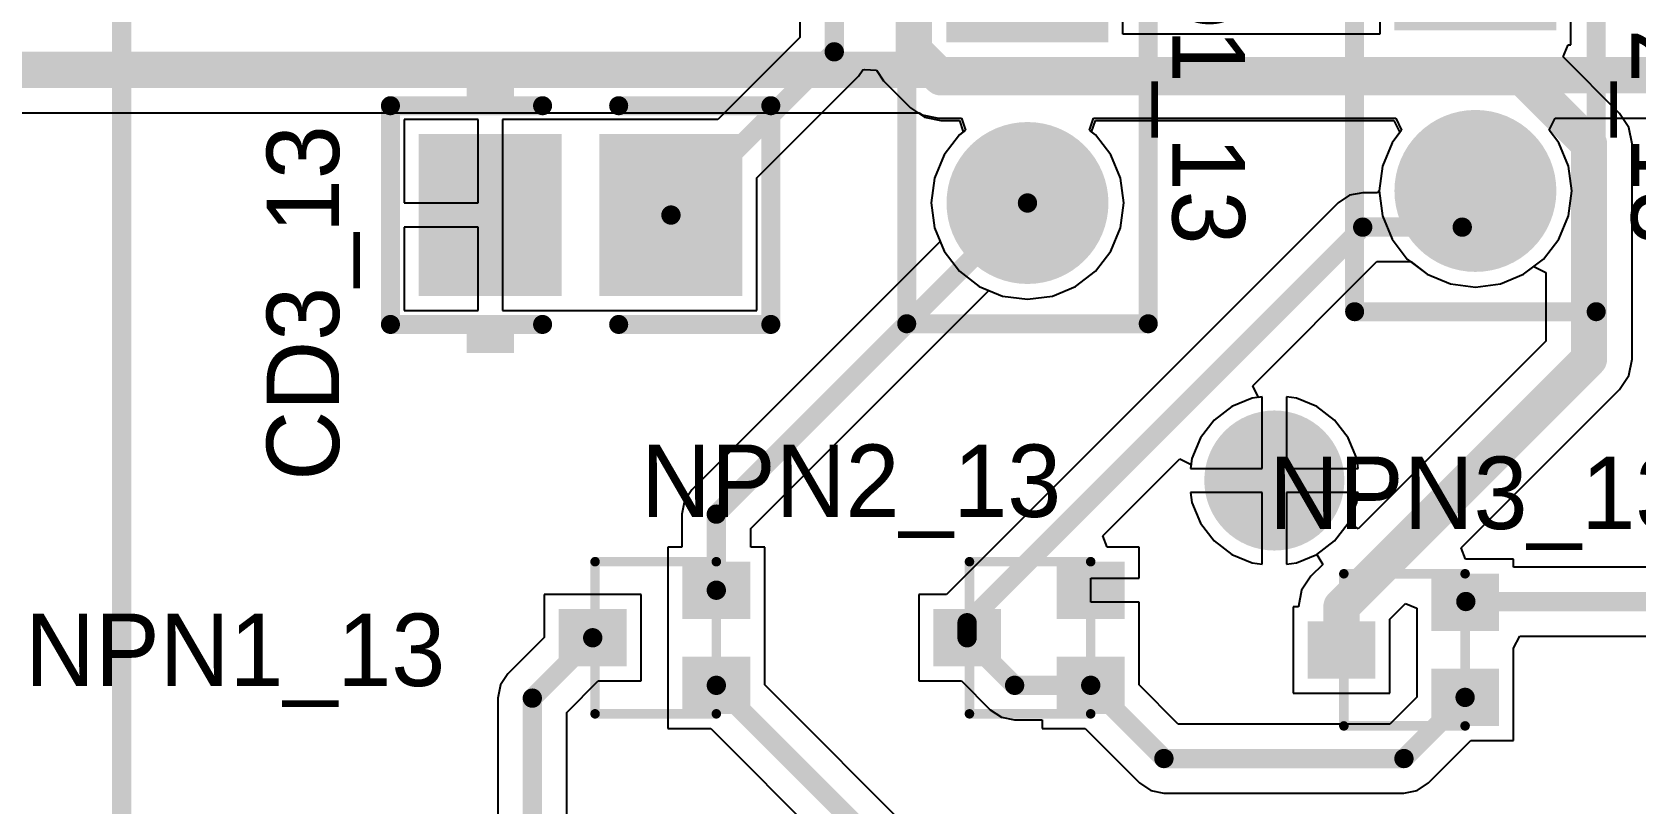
# Model space of a CAD drawing. Header units: millimetres. Extents: x 0.67 to 7.75, y 0.64 to 6.06.
# Drawn here: x 3.991 to 4.655, y 4.871 to 5.191 of the extents above; entities that cross this region are included whole.
import ezdxf

# ---------------------------------------------------------------- set-up
doc = ezdxf.new("R2010")
doc.units = ezdxf.units.MM
doc.header["$MEASUREMENT"] = 0
for name, color, linetype in [('BottomLayer', 5, 'Continuous'), ('BottomSolder', 6, 'Continuous'), ('MultiLayer', 9, 'Continuous'), ('PadHoleLayer', 156, 'Continuous'), ('TopLayer', 1, 'Continuous'), ('TopOverlay', 2, 'Continuous'), ('TopPaste', 8, 'Continuous'), ('TopSolder', 216, 'Continuous'), ('ViaHoleLayer', 16, 'Continuous')]:
    doc.layers.add(name, color=color, linetype=linetype)

# ---------------------------------------------------------------- blocks, each defined once
blk = doc.blocks.new('MMBT3904T_339')
at = {"layer": 'TopLayer'}
for points in [[(0.00787, -0.01004), (0.00787, 0.01004), (-0.00787, -0.01004), (-0.00787, 0.01004)], [(-0.01181, -0.06122), (-0.01181, -0.04114), (-0.02756, -0.06122), (-0.02756, -0.04114)], [(0.02756, -0.06122), (0.02756, -0.04114), (0.01181, -0.06122), (0.01181, -0.04114)]]:
    blk.add_solid(points, dxfattribs=at)
at = {"layer": 'TopOverlay', "const_width": 0.00394}
for points in [[(-0.0315, -0.00098), (0.0315, -0.00098)], [(-0.0315, -0.00098), (-0.0315, -0.05118)], [(0.0315, -0.00098), (0.0315, -0.05118)], [(-0.0315, -0.05118), (0.0315, -0.05118)]]:
    blk.add_lwpolyline(points, dxfattribs=at)
at = {"layer": 'TopOverlay', "const_width": 0.00197}
for points in [[(-0.03248, -0.00098, 1), (-0.03051, -0.00098, 1)], [(-0.03248, -0.00098, 1), (-0.03051, -0.00098, 1)], [(0.03051, -0.00098, 1), (0.03248, -0.00098, 1)], [(0.03051, -0.00098, 1), (0.03248, -0.00098, 1)], [(-0.03248, -0.05118, 1), (-0.03051, -0.05118, 1)], [(-0.03248, -0.05118, 1), (-0.03051, -0.05118, 1)], [(0.03051, -0.05118, 1), (0.03248, -0.05118, 1)], [(0.03051, -0.05118, 1), (0.03248, -0.05118, 1)]]:
    blk.add_lwpolyline(points, format="xyb", close=True, dxfattribs=at)
at = {"layer": 'TopPaste'}
for points in [[(0.00787, -0.01004), (0.00787, 0.01004), (-0.00787, -0.01004), (-0.00787, 0.01004)], [(-0.01181, -0.06122), (-0.01181, -0.04114), (-0.02756, -0.06122), (-0.02756, -0.04114)], [(0.02756, -0.06122), (0.02756, -0.04114), (0.01181, -0.06122), (0.01181, -0.04114)]]:
    blk.add_solid(points, dxfattribs=at)
at = {"layer": 'TopSolder'}
for points in [[(0.01187, -0.01404), (0.01187, 0.01404), (-0.01187, -0.01404), (-0.01187, 0.01404)], [(-0.00781, -0.06522), (-0.00781, -0.03714), (-0.03156, -0.06522), (-0.03156, -0.03714)], [(0.03156, -0.06522), (0.03156, -0.03714), (0.00781, -0.06522), (0.00781, -0.03714)]]:
    blk.add_solid(points, dxfattribs=at)
blk = doc.blocks.new('MMBT3904T_340')
at = {"layer": 'TopLayer'}
for points in [[(0.00787, -0.01004), (0.00787, 0.01004), (-0.00787, -0.01004), (-0.00787, 0.01004)], [(-0.01181, -0.06122), (-0.01181, -0.04114), (-0.02756, -0.06122), (-0.02756, -0.04114)], [(0.02756, -0.06122), (0.02756, -0.04114), (0.01181, -0.06122), (0.01181, -0.04114)]]:
    blk.add_solid(points, dxfattribs=at)
at = {"layer": 'TopOverlay', "const_width": 0.00394}
for points in [[(-0.0315, -0.00098), (0.0315, -0.00098)], [(-0.0315, -0.00098), (-0.0315, -0.05118)], [(0.0315, -0.00098), (0.0315, -0.05118)], [(-0.0315, -0.05118), (0.0315, -0.05118)]]:
    blk.add_lwpolyline(points, dxfattribs=at)
at = {"layer": 'TopOverlay', "const_width": 0.00197}
for points in [[(-0.03248, -0.00098, 1), (-0.03051, -0.00098, 1)], [(-0.03248, -0.00098, 1), (-0.03051, -0.00098, 1)], [(0.03051, -0.00098, 1), (0.03248, -0.00098, 1)], [(0.03051, -0.00098, 1), (0.03248, -0.00098, 1)], [(-0.03248, -0.05118, 1), (-0.03051, -0.05118, 1)], [(-0.03248, -0.05118, 1), (-0.03051, -0.05118, 1)], [(0.03051, -0.05118, 1), (0.03248, -0.05118, 1)], [(0.03051, -0.05118, 1), (0.03248, -0.05118, 1)]]:
    blk.add_lwpolyline(points, format="xyb", close=True, dxfattribs=at)
at = {"layer": 'TopPaste'}
for points in [[(0.00787, -0.01004), (0.00787, 0.01004), (-0.00787, -0.01004), (-0.00787, 0.01004)], [(-0.01181, -0.06122), (-0.01181, -0.04114), (-0.02756, -0.06122), (-0.02756, -0.04114)], [(0.02756, -0.06122), (0.02756, -0.04114), (0.01181, -0.06122), (0.01181, -0.04114)]]:
    blk.add_solid(points, dxfattribs=at)
at = {"layer": 'TopSolder'}
for points in [[(0.01187, -0.01404), (0.01187, 0.01404), (-0.01187, -0.01404), (-0.01187, 0.01404)], [(-0.00781, -0.06522), (-0.00781, -0.03714), (-0.03156, -0.06522), (-0.03156, -0.03714)], [(0.03156, -0.06522), (0.03156, -0.03714), (0.00781, -0.06522), (0.00781, -0.03714)]]:
    blk.add_solid(points, dxfattribs=at)
blk = doc.blocks.new('MMBT3904T_341')
at = {"layer": 'TopLayer'}
for points in [[(0.00787, -0.01004), (0.00787, 0.01004), (-0.00787, -0.01004), (-0.00787, 0.01004)], [(-0.01181, -0.06122), (-0.01181, -0.04114), (-0.02756, -0.06122), (-0.02756, -0.04114)], [(0.02756, -0.06122), (0.02756, -0.04114), (0.01181, -0.06122), (0.01181, -0.04114)]]:
    blk.add_solid(points, dxfattribs=at)
at = {"layer": 'TopOverlay', "const_width": 0.00394}
for points in [[(-0.0315, -0.00098), (0.0315, -0.00098)], [(-0.0315, -0.00098), (-0.0315, -0.05118)], [(0.0315, -0.00098), (0.0315, -0.05118)], [(-0.0315, -0.05118), (0.0315, -0.05118)]]:
    blk.add_lwpolyline(points, dxfattribs=at)
at = {"layer": 'TopOverlay', "const_width": 0.00197}
for points in [[(-0.03248, -0.00098, 1), (-0.03051, -0.00098, 1)], [(-0.03248, -0.00098, 1), (-0.03051, -0.00098, 1)], [(0.03051, -0.00098, 1), (0.03248, -0.00098, 1)], [(0.03051, -0.00098, 1), (0.03248, -0.00098, 1)], [(-0.03248, -0.05118, 1), (-0.03051, -0.05118, 1)], [(-0.03248, -0.05118, 1), (-0.03051, -0.05118, 1)], [(0.03051, -0.05118, 1), (0.03248, -0.05118, 1)], [(0.03051, -0.05118, 1), (0.03248, -0.05118, 1)]]:
    blk.add_lwpolyline(points, format="xyb", close=True, dxfattribs=at)
at = {"layer": 'TopPaste'}
for points in [[(0.00787, -0.01004), (0.00787, 0.01004), (-0.00787, -0.01004), (-0.00787, 0.01004)], [(-0.01181, -0.06122), (-0.01181, -0.04114), (-0.02756, -0.06122), (-0.02756, -0.04114)], [(0.02756, -0.06122), (0.02756, -0.04114), (0.01181, -0.06122), (0.01181, -0.04114)]]:
    blk.add_solid(points, dxfattribs=at)
at = {"layer": 'TopSolder'}
for points in [[(0.01187, -0.01404), (0.01187, 0.01404), (-0.01187, -0.01404), (-0.01187, 0.01404)], [(-0.00781, -0.06522), (-0.00781, -0.03714), (-0.03156, -0.06522), (-0.03156, -0.03714)], [(0.03156, -0.06522), (0.03156, -0.03714), (0.00781, -0.06522), (0.00781, -0.03714)]]:
    blk.add_solid(points, dxfattribs=at)
blk = doc.blocks.new('HDR1X2_342')
at = {"layer": 'BottomLayer', "const_width": 0.02953}
blk.add_lwpolyline([(0.08524, 0, 1), (0.11476, 0, 1)], format="xyb", close=True, dxfattribs=at)
at = {"layer": 'BottomLayer'}
blk.add_solid([(-0.02953, -0.02953), (0.02953, -0.02953), (-0.02953, 0.02953), (0.02953, 0.02953)], dxfattribs=at)
at = {"layer": 'BottomSolder', "const_width": 0.03353}
blk.add_lwpolyline([(0.08324, 0, 1), (0.11676, 0, 1)], format="xyb", close=True, dxfattribs=at)
at = {"layer": 'BottomSolder'}
blk.add_solid([(-0.03353, -0.03353), (0.03353, -0.03353), (-0.03353, 0.03353), (0.03353, 0.03353)], dxfattribs=at)
at = {"layer": 'MultiLayer', "const_width": 0.02953}
blk.add_lwpolyline([(0.08524, 0, 1), (0.11476, 0, 1)], format="xyb", close=True, dxfattribs=at)
at = {"layer": 'MultiLayer'}
blk.add_solid([(-0.02953, -0.02953), (0.02953, -0.02953), (-0.02953, 0.02953), (0.02953, 0.02953)], dxfattribs=at)
at = {"layer": 'PadHoleLayer', "const_width": 0.01772}
for points in [[(-0.00886, 0, 1), (0.00886, 0, 1)], [(0.09114, 0, 1), (0.10886, 0, 1)]]:
    blk.add_lwpolyline(points, format="xyb", close=True, dxfattribs=at)
at = {"layer": 'TopLayer', "const_width": 0.02953}
blk.add_lwpolyline([(0.08524, 0, 1), (0.11476, 0, 1)], format="xyb", close=True, dxfattribs=at)
at = {"layer": 'TopLayer'}
blk.add_solid([(-0.02953, -0.02953), (0.02953, -0.02953), (-0.02953, 0.02953), (0.02953, 0.02953)], dxfattribs=at)
at = {"layer": 'TopOverlay', "const_width": 0.00787}
for points in [[(-0.05, -0.05), (-0.05, 0.05)], [(0.15, 0.05), (-0.05, 0.05)], [(0.15, -0.05), (0.15, 0.05)], [(0.15, -0.05), (-0.05, -0.05)]]:
    blk.add_lwpolyline(points, dxfattribs=at)
at = {"layer": 'TopOverlay', "const_width": 0.00394}
for points in [[(-0.05197, 0.05, 1), (-0.04803, 0.05, 1)], [(-0.05197, 0.05, 1), (-0.04803, 0.05, 1)], [(0.14803, 0.05, 1), (0.15197, 0.05, 1)], [(0.14803, 0.05, 1), (0.15197, 0.05, 1)], [(-0.05197, -0.05, 1), (-0.04803, -0.05, 1)], [(-0.05197, -0.05, 1), (-0.04803, -0.05, 1)], [(0.14803, -0.05, 1), (0.15197, -0.05, 1)], [(0.14803, -0.05, 1), (0.15197, -0.05, 1)]]:
    blk.add_lwpolyline(points, format="xyb", close=True, dxfattribs=at)
at = {"layer": 'TopSolder', "const_width": 0.03353}
blk.add_lwpolyline([(0.08324, 0, 1), (0.11676, 0, 1)], format="xyb", close=True, dxfattribs=at)
at = {"layer": 'TopSolder'}
blk.add_solid([(-0.03353, -0.03353), (0.03353, -0.03353), (-0.03353, 0.03353), (0.03353, 0.03353)], dxfattribs=at)
blk = doc.blocks.new('HDR1X2_343')
at = {"layer": 'BottomLayer', "const_width": 0.02953}
blk.add_lwpolyline([(0.08524, 0, 1), (0.11476, 0, 1)], format="xyb", close=True, dxfattribs=at)
at = {"layer": 'BottomLayer'}
blk.add_solid([(-0.02953, -0.02953), (0.02953, -0.02953), (-0.02953, 0.02953), (0.02953, 0.02953)], dxfattribs=at)
at = {"layer": 'BottomSolder', "const_width": 0.03353}
blk.add_lwpolyline([(0.08324, 0, 1), (0.11676, 0, 1)], format="xyb", close=True, dxfattribs=at)
at = {"layer": 'BottomSolder'}
blk.add_solid([(-0.03353, -0.03353), (0.03353, -0.03353), (-0.03353, 0.03353), (0.03353, 0.03353)], dxfattribs=at)
at = {"layer": 'MultiLayer', "const_width": 0.02953}
blk.add_lwpolyline([(0.08524, 0, 1), (0.11476, 0, 1)], format="xyb", close=True, dxfattribs=at)
at = {"layer": 'MultiLayer'}
blk.add_solid([(-0.02953, -0.02953), (0.02953, -0.02953), (-0.02953, 0.02953), (0.02953, 0.02953)], dxfattribs=at)
at = {"layer": 'PadHoleLayer', "const_width": 0.01772}
for points in [[(-0.00886, 0, 1), (0.00886, 0, 1)], [(0.09114, 0, 1), (0.10886, 0, 1)]]:
    blk.add_lwpolyline(points, format="xyb", close=True, dxfattribs=at)
at = {"layer": 'TopLayer', "const_width": 0.02953}
blk.add_lwpolyline([(0.08524, 0, 1), (0.11476, 0, 1)], format="xyb", close=True, dxfattribs=at)
at = {"layer": 'TopLayer'}
blk.add_solid([(-0.02953, -0.02953), (0.02953, -0.02953), (-0.02953, 0.02953), (0.02953, 0.02953)], dxfattribs=at)
at = {"layer": 'TopOverlay', "const_width": 0.00787}
for points in [[(-0.05, -0.05), (-0.05, 0.05)], [(0.15, 0.05), (-0.05, 0.05)], [(0.15, -0.05), (0.15, 0.05)], [(0.15, -0.05), (-0.05, -0.05)]]:
    blk.add_lwpolyline(points, dxfattribs=at)
at = {"layer": 'TopOverlay', "const_width": 0.00394}
for points in [[(-0.05197, 0.05, 1), (-0.04803, 0.05, 1)], [(-0.05197, 0.05, 1), (-0.04803, 0.05, 1)], [(0.14803, 0.05, 1), (0.15197, 0.05, 1)], [(0.14803, 0.05, 1), (0.15197, 0.05, 1)], [(-0.05197, -0.05, 1), (-0.04803, -0.05, 1)], [(-0.05197, -0.05, 1), (-0.04803, -0.05, 1)], [(0.14803, -0.05, 1), (0.15197, -0.05, 1)], [(0.14803, -0.05, 1), (0.15197, -0.05, 1)]]:
    blk.add_lwpolyline(points, format="xyb", close=True, dxfattribs=at)
at = {"layer": 'TopSolder', "const_width": 0.03353}
blk.add_lwpolyline([(0.08324, 0, 1), (0.11676, 0, 1)], format="xyb", close=True, dxfattribs=at)
at = {"layer": 'TopSolder'}
blk.add_solid([(-0.03353, -0.03353), (0.03353, -0.03353), (-0.03353, 0.03353), (0.03353, 0.03353)], dxfattribs=at)
blk = doc.blocks.new('CC2012_0805_348')
at = {"layer": 'TopLayer'}
for points in [[(-0.06299, -0.02953), (-0.01181, -0.02953), (-0.06299, 0.02953), (-0.01181, 0.02953)], [(0.01181, -0.02953), (0.06299, -0.02953), (0.01181, 0.02953), (0.06299, 0.02953)]]:
    blk.add_solid(points, dxfattribs=at)
at = {"layer": 'TopOverlay', "const_width": 0.00787}
for points in [[(-0.07874, -0.04528), (-0.07874, 0.04528)], [(-0.07874, 0.04528), (-0.01575, 0.04528)], [(0.01575, 0.04528), (0.07874, 0.04528)], [(0.07874, -0.04528), (0.07874, 0.04528)], [(-0.07874, -0.04528), (-0.01575, -0.04528)], [(0.01575, -0.04528), (0.07874, -0.04528)]]:
    blk.add_lwpolyline(points, dxfattribs=at)
at = {"layer": 'TopOverlay', "const_width": 0.00394}
for points in [[(-0.08071, 0.04528, 1), (-0.07677, 0.04528, 1)], [(-0.08071, 0.04528, 1), (-0.07677, 0.04528, 1)], [(-0.01772, 0.04528, 1), (-0.01378, 0.04528, 1)], [(0.01378, 0.04528, 1), (0.01772, 0.04528, 1)], [(0.07677, 0.04528, 1), (0.08071, 0.04528, 1)], [(0.07677, 0.04528, 1), (0.08071, 0.04528, 1)], [(-0.08071, -0.04528, 1), (-0.07677, -0.04528, 1)], [(-0.08071, -0.04528, 1), (-0.07677, -0.04528, 1)], [(-0.01772, -0.04528, 1), (-0.01378, -0.04528, 1)], [(0.01378, -0.04528, 1), (0.01772, -0.04528, 1)], [(0.07677, -0.04528, 1), (0.08071, -0.04528, 1)], [(0.07677, -0.04528, 1), (0.08071, -0.04528, 1)]]:
    blk.add_lwpolyline(points, format="xyb", close=True, dxfattribs=at)
at = {"layer": 'TopOverlay'}
for points in [[(-0.04724, 0.04882), (-0.02756, 0.04882), (-0.04724, 0.05669), (-0.02756, 0.05669)], [(-0.04724, -0.05709), (-0.02756, -0.05709), (-0.04724, -0.04921), (-0.02756, -0.04921)]]:
    blk.add_solid(points, dxfattribs=at)
at = {"layer": 'TopPaste'}
for points in [[(-0.06299, -0.02953), (-0.01181, -0.02953), (-0.06299, 0.02953), (-0.01181, 0.02953)], [(0.01181, -0.02953), (0.06299, -0.02953), (0.01181, 0.02953), (0.06299, 0.02953)]]:
    blk.add_solid(points, dxfattribs=at)
at = {"layer": 'TopSolder'}
for points in [[(-0.06699, -0.03353), (-0.00781, -0.03353), (-0.06699, 0.03353), (-0.00781, 0.03353)], [(0.00781, -0.03353), (0.06699, -0.03353), (0.00781, 0.03353), (0.06699, 0.03353)]]:
    blk.add_solid(points, dxfattribs=at)

msp = doc.modelspace()

# ---------------------------------------------------------------- linework, layer by layer
at = {"layer": 'BottomLayer'}
for p, q in [((3.83298, 5.15716), (4.35802, 5.15716)), ((4.35802, 5.15716), (4.35919, 5.15637)), ((4.35919, 5.15637), (4.36602, 5.15502)), ((4.36602, 5.15502), (4.36602, 5.15502)), ((4.36602, 5.15502), (4.37543, 5.15502)), ((4.37543, 5.15502), (4.37713, 5.15002)), ((4.42846, 5.15002), (4.43016, 5.15502)), ((4.43016, 5.15502), (4.55524, 5.15502)), ((4.55524, 5.15502), (4.55771, 5.15002)), ((4.61879, 5.15002), (4.62126, 5.15502)), ((4.62126, 5.15502), (4.77672, 5.15502)), ((4.3746, 5.14808), (4.36827, 5.13982)), ((4.37713, 5.15002), (4.3746, 5.14808)), ((4.43099, 5.14808), (4.42846, 5.15002)), ((4.43732, 5.13982), (4.43099, 5.14808)), ((4.55771, 5.15002), (4.55372, 5.14482)), ((4.62278, 5.14482), (4.61879, 5.15002)), ((4.36827, 5.13982), (4.36429, 5.1302)), ((4.44131, 5.1302), (4.43732, 5.13982)), ((4.55372, 5.14482), (4.54974, 5.1352)), ((4.62676, 5.1352), (4.62278, 5.14482)), ((4.54974, 5.1352), (4.54838, 5.12489)), ((4.62812, 5.12489), (4.62676, 5.1352)), ((4.36429, 5.1302), (4.36293, 5.11989)), ((4.44266, 5.11989), (4.44131, 5.1302)), ((4.36293, 5.11989), (4.36429, 5.10957)), ((4.44131, 5.10957), (4.44266, 5.11989)), ((4.54838, 5.12489), (4.54974, 5.11457)), ((4.62676, 5.11457), (4.62812, 5.12489)), ((4.54974, 5.11457), (4.55372, 5.10495)), ((4.62278, 5.10495), (4.62676, 5.11457)), ((4.36429, 5.10957), (4.36827, 5.09995)), ((4.43732, 5.09995), (4.44131, 5.10957)), ((4.36827, 5.09995), (4.3746, 5.09169)), ((4.43099, 5.09169), (4.43732, 5.09995)), ((4.55372, 5.10495), (4.56006, 5.09669)), ((4.61644, 5.09669), (4.62278, 5.10495)), ((4.56006, 5.09669), (4.56832, 5.09036)), ((4.60819, 5.09036), (4.61644, 5.09669)), ((4.3746, 5.09169), (4.38286, 5.08536)), ((4.42273, 5.08536), (4.43099, 5.09169)), ((4.56832, 5.09036), (4.57793, 5.08638)), ((4.57793, 5.08638), (4.58825, 5.08502)), ((4.58825, 5.08502), (4.59857, 5.08638)), ((4.59857, 5.08638), (4.60819, 5.09036)), ((4.38286, 5.08536), (4.39248, 5.08138)), ((4.39248, 5.08138), (4.4028, 5.08002)), ((4.4028, 5.08002), (4.41311, 5.08138)), ((4.41311, 5.08138), (4.42273, 5.08536)), ((4.48735, 5.03557), (4.48004, 5.02996)), ((4.49586, 5.0391), (4.48735, 5.03557)), ((4.5, 5.03964), (4.49586, 5.0391)), ((4.5, 5.01), (4.5, 5.03964)), ((4.51414, 5.0391), (4.51, 5.03964)), ((4.51, 5.03964), (4.51, 5.01)), ((4.52265, 5.03557), (4.51414, 5.0391)), ((4.52996, 5.02996), (4.52265, 5.03557)), ((4.48004, 5.02996), (4.47443, 5.02265)), ((4.53557, 5.02265), (4.52996, 5.02996)), ((4.47443, 5.02265), (4.4709, 5.01414)), ((4.5391, 5.01414), (4.53557, 5.02265)), ((4.4709, 5.01414), (4.47036, 5.01)), ((4.53964, 5.01), (4.5391, 5.01414)), ((4.47036, 5.01), (4.5, 5.01)), ((4.51, 5.01), (4.53964, 5.01)), ((4.5, 5), (4.47036, 5)), ((4.47036, 5), (4.4709, 4.99586)), ((4.5, 4.97036), (4.5, 5)), ((4.53964, 5), (4.51, 5)), ((4.51, 5), (4.51, 4.97036)), ((4.5391, 4.99586), (4.53964, 5)), ((4.4709, 4.99586), (4.47443, 4.98735)), ((4.53557, 4.98735), (4.5391, 4.99586)), ((4.47443, 4.98735), (4.48004, 4.98004)), ((4.52996, 4.98004), (4.53557, 4.98735)), ((4.48004, 4.98004), (4.48735, 4.97443)), ((4.48735, 4.97443), (4.49586, 4.9709)), ((4.51414, 4.9709), (4.52265, 4.97443)), ((4.52265, 4.97443), (4.52996, 4.98004)), ((4.49586, 4.9709), (4.5, 4.97036)), ((4.51, 4.97036), (4.51414, 4.9709))]:
    msp.add_line(p, q, dxfattribs=at)
at = {"layer": 'BottomLayer', "const_width": 0.015}
for points in [[(3.44171, 5.175), (4.36388, 5.175)], [(4.36388, 5.175), (4.36602, 5.17286)], [(4.36602, 5.17286), (4.80714, 5.17286)]]:
    msp.add_lwpolyline(points, dxfattribs=at)
at = {"layer": 'BottomLayer'}
for points, const_width in [([(4.36013, 5.175, 1), (4.36763, 5.175, 1)], 0.0075), ([(4.36013, 5.175, 1), (4.36763, 5.175, 1)], 0.0075), ([(4.36227, 5.17286, 1), (4.36977, 5.17286, 1)], 0.0075), ([(4.36227, 5.17286, 1), (4.36977, 5.17286, 1)], 0.0075), ([(4.4925, 5.005, 1), (4.5175, 5.005, 1)], 0.025)]:
    msp.add_lwpolyline(points, format="xyb", close=True, dxfattribs=dict(at, const_width=const_width))
at = {"layer": 'BottomSolder', "const_width": 0.029}
msp.add_lwpolyline([(4.4905, 5.005, 1), (4.5195, 5.005, 1)], format="xyb", close=True, dxfattribs=at)
at = {"layer": 'MultiLayer', "const_width": 0.025}
msp.add_lwpolyline([(4.4925, 5.005, 1), (4.5175, 5.005, 1)], format="xyb", close=True, dxfattribs=at)
at = {"layer": 'TopLayer'}
for p, q in [((4.30852, 5.29411), (4.30852, 5.1884)), ((4.54872, 5.26441), (4.54872, 5.18976)), ((4.62778, 5.18536), (4.62778, 5.26441)), ((4.44232, 5.18976), (4.44232, 5.23923)), ((4.30852, 5.1884), (4.27454, 5.15441)), ((4.54872, 5.18976), (4.44232, 5.18976)), ((4.62452, 5.18036), (4.62659, 5.18536)), ((4.6479, 5.15698), (4.62452, 5.18036)), ((4.62659, 5.18536), (4.62778, 5.18536)), ((4.33289, 5.17239), (4.33461, 5.17496)), ((4.33461, 5.17496), (4.33538, 5.17518)), ((4.33538, 5.17518), (4.34026, 5.17483)), ((4.34026, 5.17483), (4.34315, 5.17049)), ((4.29079, 5.13029), (4.33289, 5.17239)), ((4.33289, 5.17239), (4.33289, 5.17239)), ((4.34315, 5.17049), (4.35435, 5.1593)), ((4.17539, 5.15441), (4.1448, 5.15441)), ((4.1448, 5.15441), (4.1448, 5.11989)), ((4.17539, 5.11989), (4.17539, 5.15441)), ((4.21461, 5.15441), (4.18539, 5.15441)), ((4.18539, 5.15441), (4.18539, 5.11489)), ((4.21598, 5.15441), (4.21461, 5.15441)), ((4.21961, 5.15441), (4.21598, 5.15441)), ((4.22098, 5.15441), (4.21961, 5.15441)), ((4.27454, 5.15441), (4.22098, 5.15441)), ((4.35435, 5.1593), (4.35435, 5.1593)), ((4.35435, 5.1593), (4.36014, 5.15543)), ((4.36014, 5.15543), (4.36696, 5.15407)), ((4.36696, 5.15407), (4.36696, 5.15407)), ((4.36696, 5.15407), (4.37464, 5.15407)), ((4.37464, 5.15407), (4.37624, 5.14934)), ((4.42935, 5.14934), (4.43095, 5.15407)), ((4.43095, 5.15407), (4.55452, 5.15407)), ((4.55452, 5.15407), (4.55699, 5.14907)), ((4.65176, 5.15119), (4.6479, 5.15698)), ((4.6479, 5.15698), (4.6479, 5.15698)), ((4.3746, 5.14808), (4.36827, 5.13982)), ((4.37624, 5.14934), (4.3746, 5.14808)), ((4.43099, 5.14808), (4.42935, 5.14934)), ((4.43732, 5.13982), (4.43099, 5.14808)), ((4.55699, 5.14907), (4.55372, 5.14482)), ((4.65312, 5.14437), (4.65176, 5.15119)), ((4.36827, 5.13982), (4.36429, 5.1302)), ((4.44131, 5.1302), (4.43732, 5.13982)), ((4.55372, 5.14482), (4.54974, 5.1352)), ((4.65312, 5.05528), (4.65312, 5.14437)), ((4.54974, 5.1352), (4.54838, 5.12489)), ((4.29079, 5.07536), (4.29079, 5.13029)), ((4.36429, 5.1302), (4.36293, 5.11989)), ((4.44266, 5.11989), (4.44131, 5.1302)), ((4.1448, 5.11989), (4.17539, 5.11989)), ((4.36293, 5.11989), (4.36429, 5.10957)), ((4.53149, 5.11998), (4.36927, 4.95776)), ((4.44131, 5.10957), (4.44266, 5.11989)), ((4.53612, 5.12307), (4.53149, 5.11998)), ((4.53149, 5.11998), (4.53149, 5.11998)), ((4.54158, 5.12416), (4.53612, 5.12307)), ((4.54775, 5.12416), (4.54158, 5.12416)), ((4.54158, 5.12416), (4.54158, 5.12416)), ((4.54838, 5.12489), (4.54775, 5.12416)), ((4.18539, 5.11489), (4.18539, 5.07536)), ((4.17539, 5.10989), (4.1448, 5.10989)), ((4.1448, 5.10989), (4.1448, 5.07536)), ((4.17539, 5.07536), (4.17539, 5.10989)), ((4.36429, 5.10957), (4.36663, 5.10391)), ((4.43732, 5.09995), (4.44131, 5.10957)), ((4.36663, 5.10391), (4.26388, 5.00116)), ((4.43099, 5.09169), (4.43732, 5.09995)), ((4.49605, 5.04417), (4.54749, 5.09561)), ((4.54749, 5.09561), (4.56147, 5.09561)), ((4.56147, 5.09561), (4.56832, 5.09036)), ((4.60819, 5.09036), (4.61244, 5.09362)), ((4.61244, 5.09362), (4.61744, 5.09115)), ((4.42273, 5.08536), (4.43099, 5.09169)), ((4.56832, 5.09036), (4.57793, 5.08638)), ((4.57793, 5.08638), (4.58825, 5.08502)), ((4.58825, 5.08502), (4.59857, 5.08638)), ((4.59857, 5.08638), (4.60819, 5.09036)), ((4.61744, 5.09115), (4.61744, 5.06267)), ((4.28825, 4.98515), (4.38682, 5.08372)), ((4.38682, 5.08372), (4.39248, 5.08138)), ((4.39248, 5.08138), (4.4028, 5.08002)), ((4.4028, 5.08002), (4.41311, 5.08138)), ((4.41311, 5.08138), (4.42273, 5.08536)), ((4.1448, 5.07536), (4.17539, 5.07536)), ((4.18539, 5.07536), (4.21461, 5.07536)), ((4.21461, 5.07536), (4.21598, 5.07536)), ((4.21598, 5.07536), (4.21961, 5.07536)), ((4.21961, 5.07536), (4.22098, 5.07536)), ((4.22098, 5.07536), (4.29079, 5.07536)), ((4.61744, 5.06267), (4.53971, 4.98494)), ((4.65176, 5.04845), (4.65312, 5.05528)), ((4.6479, 5.04266), (4.65176, 5.04845)), ((4.49838, 5.03943), (4.49605, 5.04417)), ((4.5823, 4.97706), (4.6479, 5.04266)), ((4.5, 5.03964), (4.49838, 5.03943)), ((4.5, 5.01), (4.5, 5.03964)), ((4.51414, 5.0391), (4.51, 5.03964)), ((4.51, 5.03964), (4.51, 5.01)), ((4.52265, 5.03557), (4.51414, 5.0391)), ((4.52996, 5.02996), (4.52265, 5.03557)), ((4.53557, 5.02265), (4.52996, 5.02996)), ((4.5391, 5.01414), (4.53557, 5.02265)), ((4.43394, 4.98206), (4.46583, 5.01395)), ((4.46583, 5.01395), (4.47057, 5.01162)), ((4.53964, 5.01), (4.5391, 5.01414)), ((4.47057, 5.01162), (4.47036, 5.01)), ((4.47036, 5.01), (4.5, 5.01)), ((4.51, 5.01), (4.53964, 5.01)), ((4.26388, 5.00116), (4.26079, 4.99653)), ((4.5, 5), (4.47036, 5)), ((4.47036, 5), (4.4709, 4.99586)), ((4.5, 4.97036), (4.5, 5)), ((4.53964, 5), (4.51, 5)), ((4.51, 5), (4.51, 4.97036)), ((4.5391, 4.99586), (4.53964, 5)), ((4.26079, 4.99653), (4.2597, 4.99107)), ((4.4709, 4.99586), (4.47443, 4.98735)), ((4.53557, 4.98735), (4.5391, 4.99586)), ((4.2597, 4.99107), (4.2597, 4.99107)), ((4.2597, 4.99107), (4.2597, 4.97745)), ((4.47443, 4.98735), (4.48004, 4.98004)), ((4.53971, 4.98494), (4.53557, 4.98735)), ((4.28825, 4.97745), (4.28825, 4.98515)), ((4.43586, 4.97745), (4.43394, 4.98206)), ((4.2597, 4.97745), (4.25394, 4.97745)), ((4.25394, 4.97745), (4.25394, 4.94308)), ((4.29402, 4.97745), (4.28825, 4.97745)), ((4.29402, 4.94308), (4.29402, 4.97745)), ((4.44902, 4.97745), (4.43586, 4.97745)), ((4.44902, 4.96457), (4.44902, 4.97745)), ((4.48004, 4.98004), (4.48735, 4.97443)), ((4.48735, 4.97443), (4.49586, 4.9709)), ((4.51414, 4.9709), (4.52265, 4.97443)), ((4.52265, 4.97443), (4.52506, 4.97029)), ((4.58421, 4.97244), (4.5823, 4.97706)), ((4.49586, 4.9709), (4.5, 4.97036)), ((4.51, 4.97036), (4.51414, 4.9709)), ((4.52506, 4.97029), (4.52018, 4.96541)), ((4.60402, 4.97244), (4.58421, 4.97244)), ((4.60402, 4.96916), (4.60402, 4.97244)), ((4.68592, 4.96916), (4.60402, 4.96916)), ((4.42898, 4.95457), (4.42898, 4.96457)), ((4.42898, 4.96457), (4.44902, 4.96457)), ((4.52018, 4.96541), (4.51631, 4.95962)), ((4.24283, 4.95776), (4.20276, 4.95776)), ((4.20276, 4.95776), (4.20276, 4.94003)), ((4.24283, 4.92201), (4.24283, 4.95776)), ((4.36927, 4.95776), (4.35776, 4.95776)), ((4.35776, 4.95776), (4.35776, 4.92201)), ((4.44902, 4.95457), (4.42898, 4.95457)), ((4.44902, 4.9417), (4.44902, 4.95457)), ((4.51631, 4.95962), (4.51495, 4.9528)), ((4.55283, 4.9476), (4.55932, 4.95408)), ((4.55932, 4.95408), (4.56394, 4.95217)), ((4.51495, 4.95276), (4.51276, 4.95276)), ((4.51276, 4.95276), (4.51276, 4.91701)), ((4.51495, 4.9528), (4.51495, 4.95276)), ((4.55283, 4.91701), (4.55283, 4.9476)), ((4.56394, 4.95217), (4.56394, 4.9367)), ((4.25394, 4.94308), (4.25394, 4.9417)), ((4.25394, 4.9417), (4.25394, 4.93808)), ((4.29402, 4.9417), (4.29402, 4.94308)), ((4.29402, 4.93808), (4.29402, 4.9417)), ((4.44902, 4.93807), (4.44902, 4.9417)), ((4.44902, 4.9417), (4.44902, 4.9417)), ((4.60402, 4.93561), (4.60664, 4.94061)), ((4.60664, 4.94061), (4.68592, 4.94061)), ((4.20276, 4.94003), (4.1877, 4.92498)), ((4.25394, 4.93808), (4.25394, 4.9367)), ((4.25394, 4.9367), (4.25394, 4.90233)), ((4.29402, 4.9367), (4.29402, 4.93808)), ((4.29402, 4.92035), (4.29402, 4.9367)), ((4.44902, 4.92035), (4.44902, 4.93807)), ((4.44902, 4.93807), (4.44902, 4.93807)), ((4.56394, 4.9367), (4.56394, 4.9367)), ((4.56394, 4.9367), (4.56394, 4.93307)), ((4.60402, 4.93307), (4.60402, 4.93561)), ((4.56394, 4.93307), (4.56394, 4.93307)), ((4.56394, 4.93307), (4.56394, 4.91535)), ((4.60402, 4.89733), (4.60402, 4.93307)), ((4.60402, 4.93307), (4.60402, 4.93307)), ((4.18461, 4.92035), (4.18352, 4.91489)), ((4.1877, 4.92498), (4.18461, 4.92035)), ((4.21207, 4.90897), (4.22511, 4.92201)), ((4.22511, 4.92201), (4.24283, 4.92201)), ((4.37863, 4.83573), (4.29402, 4.92035)), ((4.35776, 4.92201), (4.37548, 4.92201)), ((4.37548, 4.92201), (4.38739, 4.91011)), ((4.4652, 4.90416), (4.44902, 4.92035)), ((4.18352, 4.91489), (4.18352, 4.91489)), ((4.18352, 4.91489), (4.18352, 4.84788)), ((4.51276, 4.91701), (4.55283, 4.91701)), ((4.56394, 4.91535), (4.55275, 4.90416)), ((4.21207, 4.84788), (4.21207, 4.90897)), ((4.38739, 4.91011), (4.39202, 4.90701)), ((4.25394, 4.90233), (4.27166, 4.90233)), ((4.27166, 4.90233), (4.3695, 4.80449)), ((4.39202, 4.90701), (4.39748, 4.90593)), ((4.39748, 4.90593), (4.39748, 4.90593)), ((4.39748, 4.90593), (4.40894, 4.90593)), ((4.40894, 4.90593), (4.40894, 4.90233)), ((4.40894, 4.90233), (4.42666, 4.90233)), ((4.42666, 4.90233), (4.4492, 4.87979)), ((4.55275, 4.90416), (4.4652, 4.90416)), ((4.56876, 4.87979), (4.58629, 4.89733)), ((4.58629, 4.89733), (4.60402, 4.89733)), ((4.4492, 4.87979), (4.4492, 4.87979)), ((4.4492, 4.87979), (4.45383, 4.8767)), ((4.45383, 4.8767), (4.45929, 4.87561)), ((4.45929, 4.87561), (4.45929, 4.87561)), ((4.45929, 4.87561), (4.55866, 4.87561)), ((4.55866, 4.87561), (4.56412, 4.8767)), ((4.55866, 4.87561), (4.55866, 4.87561)), ((4.56412, 4.8767), (4.56876, 4.87979))]:
    msp.add_line(p, q, dxfattribs=at)
for points, const_width in [([(4.3228, 5.18248), (4.3228, 5.29411)], 0.008), ([(4.35577, 5.18311), (4.35577, 5.25666)], 0.015), ([(4.2552, 5.11489), (4.3228, 5.18248)], 0.008), ([(4.35577, 5.18311), (4.36696, 5.17191)], 0.015), ([(4.36696, 5.17191), (4.60773, 5.17191)], 0.015), ([(4.60773, 5.17191), (4.63528, 5.14437)], 0.015), ([(4.63528, 5.05528), (4.63528, 5.14437)], 0.015), ([(4.27398, 4.99107), (4.4028, 5.11989)], 0.008), ([(4.3778, 4.9461), (4.54158, 5.10989)], 0.008), ([(4.54158, 5.10989), (4.5828, 5.10989)], 0.008), ([(4.5328, 4.9528), (4.63528, 5.05528)], 0.015), ([(4.27398, 4.95957), (4.27398, 4.99107)], 0.008), ([(4.5328, 4.93489), (4.5328, 4.9528)], 0.015), ([(4.58429, 4.95489), (4.7228, 4.95489)], 0.008), ([(4.3778, 4.93989), (4.3778, 4.9461)], 0.008), ([(4.1978, 4.91489), (4.2228, 4.93989)], 0.008), ([(4.3778, 4.93989), (4.39748, 4.9202)], 0.008), ([(4.27398, 4.9202), (4.38189, 4.81229)], 0.008), ([(4.39748, 4.9202), (4.42898, 4.9202)], 0.008), ([(4.42898, 4.9202), (4.45929, 4.88989)], 0.008), ([(4.1978, 4.81229), (4.1978, 4.91489)], 0.008), ([(4.55866, 4.88989), (4.58398, 4.9152)], 0.008), ([(4.45929, 4.88989), (4.55866, 4.88989)], 0.008)]:
    msp.add_lwpolyline(points, dxfattribs=dict(at, const_width=const_width))
for points, const_width in [([(4.3208, 5.18248, 1), (4.3248, 5.18248, 1)], 0.004), ([(4.3208, 5.18248, 1), (4.3248, 5.18248, 1)], 0.004), ([(4.35202, 5.18311, 1), (4.35952, 5.18311, 1)], 0.0075), ([(4.35202, 5.18311, 1), (4.35952, 5.18311, 1)], 0.0075), ([(4.36321, 5.17191, 1), (4.37071, 5.17191, 1)], 0.0075), ([(4.36321, 5.17191, 1), (4.37071, 5.17191, 1)], 0.0075), ([(4.60398, 5.17191, 1), (4.61148, 5.17191, 1)], 0.0075), ([(4.60398, 5.17191, 1), (4.61148, 5.17191, 1)], 0.0075), ([(4.63153, 5.14437, 1), (4.63903, 5.14437, 1)], 0.0075), ([(4.63153, 5.14437, 1), (4.63903, 5.14437, 1)], 0.0075), ([(4.4008, 5.11989, 1), (4.4048, 5.11989, 1)], 0.004), ([(4.2532, 5.11489, 1), (4.2572, 5.11489, 1)], 0.004), ([(4.53958, 5.10989, 1), (4.54358, 5.10989, 1)], 0.004), ([(4.53958, 5.10989, 1), (4.54358, 5.10989, 1)], 0.004), ([(4.5808, 5.10989, 1), (4.5848, 5.10989, 1)], 0.004), ([(4.63153, 5.05528, 1), (4.63903, 5.05528, 1)], 0.0075), ([(4.63153, 5.05528, 1), (4.63903, 5.05528, 1)], 0.0075), ([(4.4925, 5.005, 1), (4.5175, 5.005, 1)], 0.025), ([(4.27198, 4.99107, 1), (4.27598, 4.99107, 1)], 0.004), ([(4.27198, 4.99107, 1), (4.27598, 4.99107, 1)], 0.004), ([(4.27198, 4.95957, 1), (4.27598, 4.95957, 1)], 0.004), ([(4.52905, 4.9528, 1), (4.53655, 4.9528, 1)], 0.0075), ([(4.52905, 4.9528, 1), (4.53655, 4.9528, 1)], 0.0075), ([(4.58229, 4.95489, 1), (4.58629, 4.95489, 1)], 0.004), ([(4.3758, 4.9461, 1), (4.3798, 4.9461, 1)], 0.004), ([(4.3758, 4.9461, 1), (4.3798, 4.9461, 1)], 0.004), ([(4.2208, 4.93989, 1), (4.2248, 4.93989, 1)], 0.004), ([(4.3758, 4.93989, 1), (4.3798, 4.93989, 1)], 0.004), ([(4.3758, 4.93989, 1), (4.3798, 4.93989, 1)], 0.004), ([(4.52905, 4.93489, 1), (4.53655, 4.93489, 1)], 0.0075), ([(4.27198, 4.9202, 1), (4.27598, 4.9202, 1)], 0.004), ([(4.39548, 4.9202, 1), (4.39948, 4.9202, 1)], 0.004), ([(4.39548, 4.9202, 1), (4.39948, 4.9202, 1)], 0.004), ([(4.42698, 4.9202, 1), (4.43098, 4.9202, 1)], 0.004), ([(4.42698, 4.9202, 1), (4.43098, 4.9202, 1)], 0.004), ([(4.1958, 4.91489, 1), (4.1998, 4.91489, 1)], 0.004), ([(4.1958, 4.91489, 1), (4.1998, 4.91489, 1)], 0.004), ([(4.58198, 4.9152, 1), (4.58598, 4.9152, 1)], 0.004), ([(4.45729, 4.88989, 1), (4.46129, 4.88989, 1)], 0.004), ([(4.45729, 4.88989, 1), (4.46129, 4.88989, 1)], 0.004), ([(4.55666, 4.88989, 1), (4.56066, 4.88989, 1)], 0.004), ([(4.55666, 4.88989, 1), (4.56066, 4.88989, 1)], 0.004)]:
    msp.add_lwpolyline(points, format="xyb", close=True, dxfattribs=dict(at, const_width=const_width))
at = {"layer": 'TopOverlay', "const_width": 0.008}
msp.add_lwpolyline([(4.0278, 4.26989), (4.0278, 5.67489)], dxfattribs=at)
at = {"layer": 'TopSolder', "const_width": 0.029}
msp.add_lwpolyline([(4.4905, 5.005, 1), (4.5195, 5.005, 1)], format="xyb", close=True, dxfattribs=at)
at = {"layer": 'ViaHoleLayer', "const_width": 0.014}
msp.add_lwpolyline([(4.498, 5.005, 1), (4.512, 5.005, 1)], format="xyb", close=True, dxfattribs=at)

# ---------------------------------------------------------------- block references
for name, p, rotation in [('HDR1X2_343', (4.4028, 5.21989), 270), ('HDR1X2_342', (4.58825, 5.22489), 270), ('MMBT3904T_341', (4.2228, 4.93989), 90), ('MMBT3904T_340', (4.3778, 4.93989), 90), ('MMBT3904T_339', (4.5328, 4.93489), 90)]:
    msp.add_blockref(name, p, dxfattribs=dict(rotation=rotation))
msp.add_blockref('CC2012_0805_348', (4.2178, 5.11489))

# ---------------------------------------------------------------- texts
at = {"layer": 'TopOverlay'}
for s, rotation, p in [('HD1_13', 270, (4.4628, 5.24989)), ('HD2_13', 270, (4.6528, 5.24989)), ('CD3_13', 90, (4.1178, 5.00489))]:
    msp.add_text(s, height=0.03, rotation=rotation, dxfattribs=at).set_placement(p)
for s, p in [('NPN2_13', (4.2428, 4.98989)), ('NPN3_13', (4.5028, 4.98489)), ('NPN1_13', (3.9878, 4.91989))]:
    msp.add_text(s, height=0.03, dxfattribs=at).set_placement(p)

doc.saveas('drawing.dxf')
